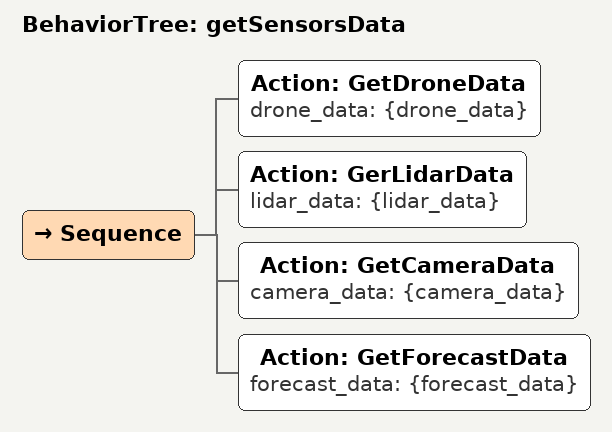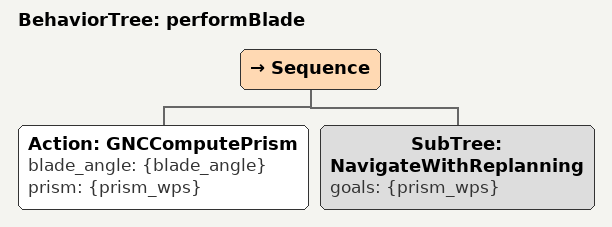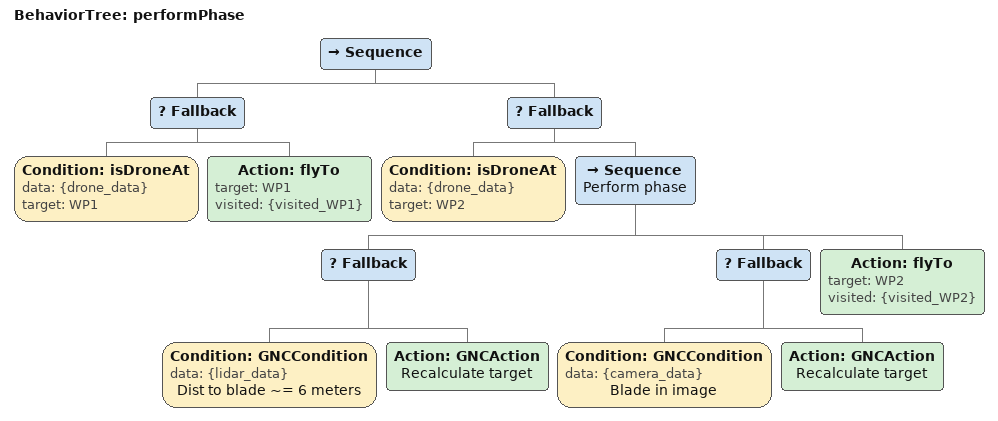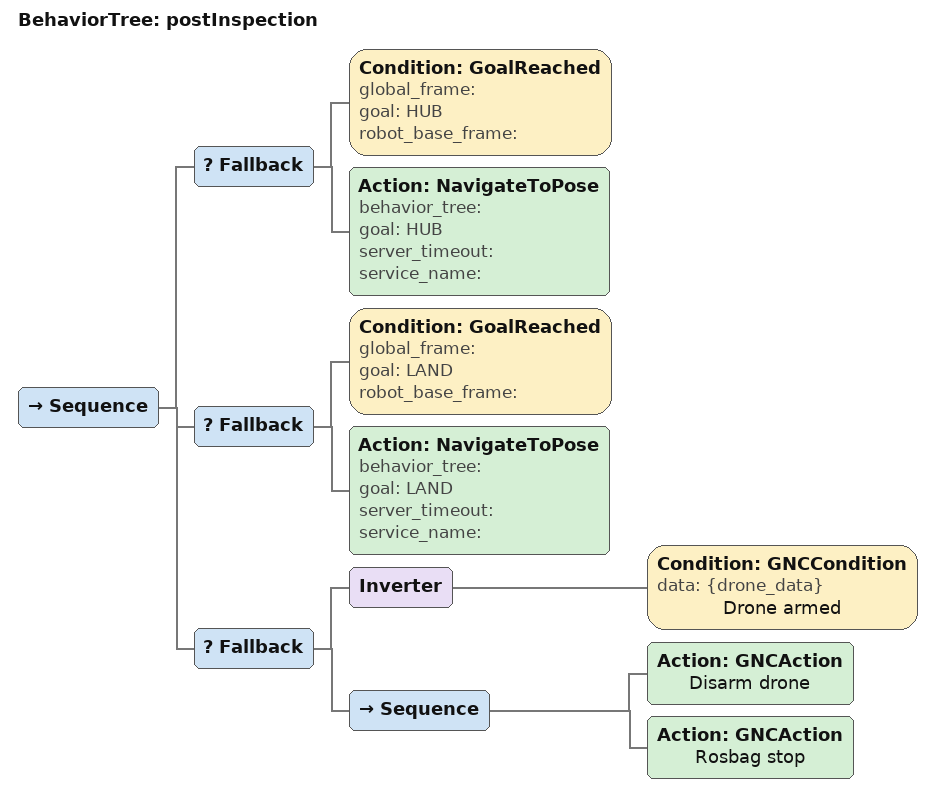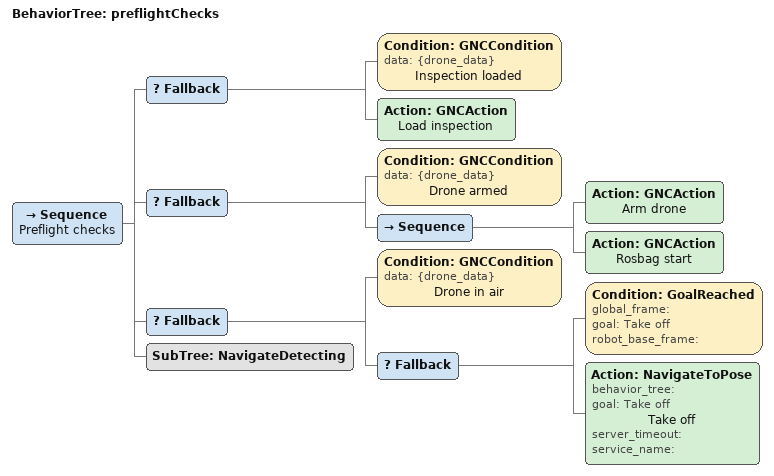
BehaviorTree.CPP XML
<BehaviorTree ID="getSensorsData">
    <Sequence>
        <Action ID="GetDroneData" drone_data="{drone_data}"/>
        <Action ID="GerLidarData" lidar_data="{lidar_data}"/>
        <Action ID="GetCameraData" camera_data="{camera_data}"/>
        <Action ID="GetForecastData" forecast_data="{forecast_data}"/>
    </Sequence>
</BehaviorTree>

<BehaviorTree ID="performBlade">
    <Sequence>
        <Action ID="GNCComputePrism" blade_angle="{blade_angle}" prism="{prism_wps}"/>
        <SubTree ID="NavigateWithReplanning" goals="{prism_wps}"/>
    </Sequence>
</BehaviorTree>

<BehaviorTree ID="performPhase">
    <Sequence>
        <Fallback>
            <Condition ID="isDroneAt" data="{drone_data}" target="WP1"/>
            <Action ID="flyTo" target="WP1" visited="{visited_WP1}"/>
        </Fallback>
        <Fallback>
            <Condition ID="isDroneAt" data="{drone_data}" target="WP2"/>
            <Sequence name="Perform phase">
                <Fallback>
                    <Condition ID="GNCCondition" data="{lidar_data}" name="Dist to blade ~= 6 meters"/>
                    <Action ID="GNCAction" name="Recalculate target"/>
                </Fallback>
                <Fallback>
                    <Condition ID="GNCCondition" data="{camera_data}" name="Blade in image"/>
                    <Action ID="GNCAction" name="Recalculate target"/>
                </Fallback>
                <Action ID="flyTo" target="WP2" visited="{visited_WP2}"/>
            </Sequence>
        </Fallback>
    </Sequence>
</BehaviorTree>

<BehaviorTree ID="postInspection">
    <Sequence>
        <Fallback>
            <Condition ID="GoalReached" global_frame="" goal="HUB" robot_base_frame=""/>
            <Action ID="NavigateToPose" behavior_tree="" goal="HUB" server_timeout="" service_name=""/>
        </Fallback>
        <Fallback>
            <Condition ID="GoalReached" global_frame="" goal="LAND" robot_base_frame=""/>
            <Action ID="NavigateToPose" behavior_tree="" goal="LAND" server_timeout="" service_name=""/>
        </Fallback>
        <Fallback>
            <Inverter>
                <Condition ID="GNCCondition" data="{drone_data}" name="Drone armed"/>
            </Inverter>
            <Sequence>
                <Action ID="GNCAction" name="Disarm drone"/>
                <Action ID="GNCAction" name="Rosbag stop"/>
            </Sequence>
        </Fallback>
    </Sequence>
</BehaviorTree>

<BehaviorTree ID="preflightChecks">
    <Sequence name="Preflight checks">
        <Fallback>
            <Condition ID="GNCCondition" data="{drone_data}" name="Inspection loaded"/>
            <Action ID="GNCAction" name="Load inspection"/>
        </Fallback>
        <Fallback>
            <Condition ID="GNCCondition" data="{drone_data}" name="Drone armed"/>
            <Sequence>
                <Action ID="GNCAction" name="Arm drone"/>
                <Action ID="GNCAction" name="Rosbag start"/>
            </Sequence>
        </Fallback>
        <Fallback>
            <Condition ID="GNCCondition" data="{drone_data}" name="Drone in air"/>
            <Fallback>
                <Condition ID="GoalReached" global_frame="" goal="Take off" robot_base_frame=""/>
                <Action ID="NavigateToPose" behavior_tree="" goal="Take off" name="Take off" server_timeout="" service_name=""/>
            </Fallback>
        </Fallback>
        <SubTree ID="NavigateDetecting"/>
    </Sequence>
</BehaviorTree>
